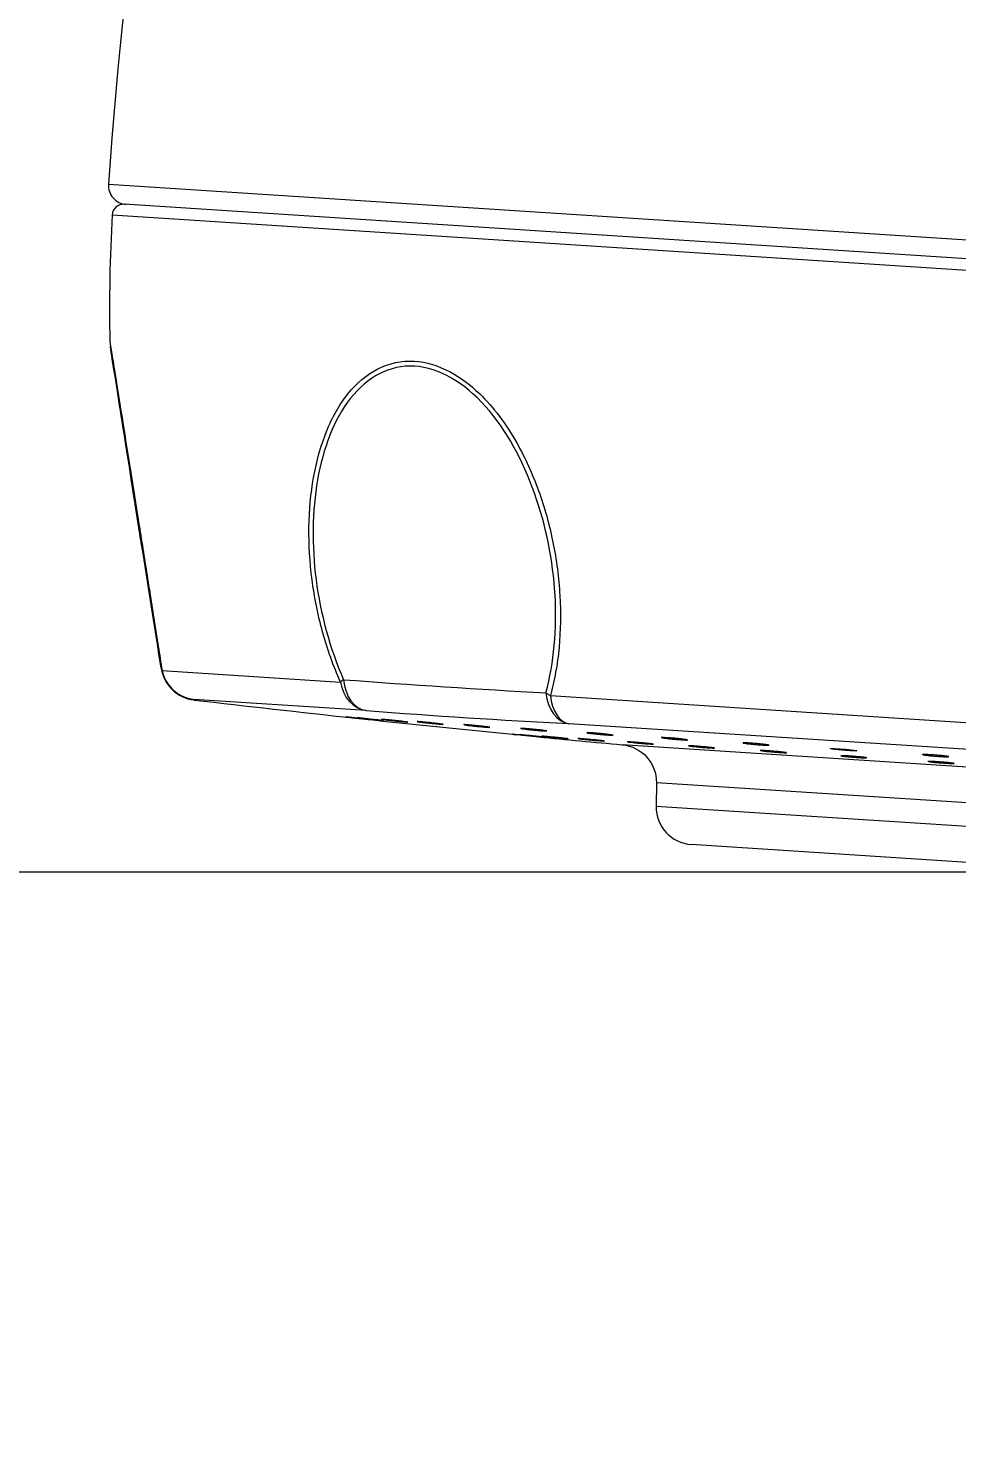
# Model space of a CAD drawing. Extents: x 0 to 1128, y 0 to 827.
# Drawn here: x 462.98 to 487.64, y 543.34 to 580.84 of the extents above; entities that cross this region are included whole.
import ezdxf

# ---------------------------------------------------------------- set-up
doc = ezdxf.new("R2010")
doc.units = 0
doc.header["$LTSCALE"] = 10
doc.header["$MEASUREMENT"] = 0
doc.header["$PDMODE"] = 3
doc.header["$PDSIZE"] = -10
doc.layers.get('0').update_dxf_attribs({"linetype": 'CONTINUOUS'})
doc.layers.get('DEFPOINTS').update_dxf_attribs({"linetype": 'CONTINUOUS'})
doc.layers.add('1', color=7, linetype='CONTINUOUS')
doc.styles.add('Daelim Dimension', font='')
doc.styles.get('Daelim Dimension').set_extended_font_data('나눔고딕')
doc.dimstyles.new('DEFAULT', dxfattribs={"dimscale": 2, "dimtxt": 2, "dimasz": 2, "dimexe": 0, "dimexo": 2, "dimgap": 1, "dimtad": 1, "dimdec": 0, "dimzin": 9, "dimdsep": 46, "dimtxsty": 'Daelim Dimension', "dimcen": 0.5, "dimclrd": 5, "dimclre": 5, "dimclrt": 256, "dimadec": 1, "dimazin": 0, "dimtfac": 1, "dimtdec": 0, "dimtix": 1, "dimtmove": 0, "dimatfit": 3, "dimfxl": 1, "dimtolj": 1, "dimtzin": 1, "dimlwd": 9, "dimlwe": 9, "dimarcsym": 0})

# ---------------------------------------------------------------- blocks, each defined once
blk = doc.blocks.new('*D3')
at = {"color": 5, "lineweight": 9, "ltscale": 0.5, "transparency": 16777216}
for p, q in [((487.986, 558.416), (419.015, 558.416)), ((419.015, 554.416), (419.015, 322.445)), ((693.806, 318.445), (419.015, 318.445))]:
    blk.add_line(p, q, dxfattribs=at)
at = {"color": 5, "ltscale": 0.5, "transparency": 16777216}
for points in [[(418.348, 554.416), (419.682, 554.416), (419.015, 558.416)], [(418.348, 322.445), (419.682, 322.445), (419.015, 318.445)]]:
    blk.add_solid(points, dxfattribs=at)
at = {"layer": 'DEFPOINTS', "color": 0, "ltscale": 0.5, "transparency": 16777216}
for p in [(491.986, 558.416), (419.015, 318.445), (697.806, 318.445)]:
    blk.add_point(p, dxfattribs=at)
at = {"color": 7, "ltscale": 0.5, "transparency": 16777216, "insert": (411.593, 438.431), "char_height": 10, "attachment_point": 5, "rotation": 90, "style": 'Daelim Dimension'}
blk.add_mtext('\\A1;240', dxfattribs=at)
blk = doc.blocks.new('*D4')
at = {"color": 5, "lineweight": 9, "ltscale": 0.5, "transparency": 16777216}
for p, q in [((491.986, 552.422), (491.986, 285.272)), ((491.454, 550.193), (474.359, 285.841))]:
    blk.add_line(p, q, dxfattribs=at)
blk.add_arc((491.986, 558.416), 273.145, 267.13906, 269.16094, dxfattribs=at)
at = {"color": 5, "ltscale": 0.5, "transparency": 16777216}
for points in [[(478.314, 284.946), (478.391, 286.278), (474.359, 285.841)], [(487.991, 285.967), (487.981, 284.634), (491.986, 285.272)]]:
    blk.add_solid(points, dxfattribs=at)
at = {"layer": 'DEFPOINTS', "color": 0, "ltscale": 0.5, "transparency": 16777216}
for p in [(495.195, 608.047), (491.986, 558.416), (491.986, 556.422), (491.712, 554.184), (480.23, 285.525)]:
    blk.add_point(p, dxfattribs=at)
at = {"color": 7, "ltscale": 0.5, "transparency": 16777216, "insert": (483.405, 292.746), "char_height": 10, "attachment_point": 5, "rotation": 358.15, "style": 'Daelim Dimension'}
blk.add_mtext('\\A1;4%%D', dxfattribs=at)

msp = doc.modelspace()

# ---------------------------------------------------------------- linework, layer by layer
at = {"layer": '1', "color": 7, "linetype": 'Continuous', "lineweight": 13}
for p, q in [((465.11, 576.691), (520.991, 573.077)), ((465.208, 575.879), (520.79, 572.284)), ((466.532, 563.775), (471.268, 563.469)), ((467.382, 562.991), (467.38, 563.007)), ((471.951, 562.711), (467.38, 563.007)), ((476.846, 563.108), (488.28, 562.368)), ((488.372, 561.649), (477.335, 562.363)), ((505.543, 560.07), (478.754, 561.802)), ((504.513, 559.187), (479.662, 560.794)), ((504.44, 558.561), (479.654, 560.163))]:
    msp.add_line(p, q, dxfattribs=at)
at = {"layer": '1', "color": 7, "linetype": 'Continuous', "lineweight": 18}
for p, q in [((520.51, 572.605), (465.527, 576.161)), ((471.404, 562.541), (471.4, 562.542)), ((479.662, 560.794), (479.654, 560.163)), ((503.382, 557.679), (480.589, 559.153))]:
    msp.add_line(p, q, dxfattribs=at)
for centre, radius, start, end in [((589.816, 568.123), 125, 167.03451, 176.0699), ((465.609, 576.657), 0.5, 176.0699, 266.3), ((465.507, 575.861), 0.3, 86.3, 176.704), ((507.987, 573.415), 42.85, 176.704, 181.2014), ((467.498, 563.985), 1, 188.9804, 263.3512), ((523.306, 1042.752), 483.009, 263.3512, 264.35985), ((523.306, 1042.752), 483.009, 264.44266, 264.70758), ((480.654, 560.151), 1, 179.3, 266.3)]:
    msp.add_arc(centre, radius, start, end, dxfattribs=at)
at = {"layer": '1', "color": 7, "linetype": 'Continuous', "lineweight": 18, "extrusion": (0, 0, -1)}
msp.add_arc((-478.662, 560.806), 1, 95.2924, 180.7, dxfattribs=at)
at = {"layer": '1', "color": 7, "linetype": 'Continuous', "lineweight": 13}
for centre, major_axis, ratio, start_param, end_param in [((467.495, 564), (-0.988, -0.156), 0.444306, 0, 0.162978), ((467.495, 564), (-0.065, -0.998), 0.98842, 5.003417, 6.231108), ((472.057, 563.705), (0.916, 0.402), 0.175115, 2.365232, 2.528211), ((472.057, 563.705), (-0.065, -0.998), 0.806217, 5.003417, 6.231108), ((431.367, 1019.912), (111.911, -450.494), 0.68986, 6.058898, 6.075302), ((472.057, 563.705), (-0.076, -0.997), 0.70581, 4.941684, 6.239699), ((477.43, 563.358), (-0.966, 0.259), 0.453228, 0.884994, 1.047972), ((477.43, 563.358), (0.053, 0.999), 0.708356, 1.784087, 3.082103), ((477.43, 563.358), (-0.065, -0.998), 0.591619, 5.003417, 6.231108)]:
    msp.add_ellipse(centre, major_axis=major_axis, ratio=ratio, start_param=start_param, end_param=end_param, dxfattribs=at)
at = {"layer": '1', "color": 7, "linetype": 'Continuous', "lineweight": 18}
for centre, major_axis, ratio, start_param, end_param in [((467.495, 564), (-0.988, -0.156), 0.999966, 0, 1.298016), ((431.88, 1020.04), (-112.144, 451.429), 0.68986, 2.917306, 2.93371)]:
    msp.add_ellipse(centre, major_axis=major_axis, ratio=ratio, start_param=start_param, end_param=end_param, dxfattribs=at)
for points, knots in [([(465.146, 572.517), (465.146, 572.517), (465.17, 572.366), (465.277, 571.702), (465.447, 570.635), (465.664, 569.269), (465.882, 567.895), (466.107, 566.477), (466.291, 565.305), (466.432, 564.409), (466.499, 563.985), (466.532, 563.775)], [0, 0, 0, 0, 0.117115, 0.218919, 0.375028, 0.499757, 0.624488, 0.750609, 0.875614, 0.938399, 1, 1, 1, 1]), ([(466.508, 563.844), (466.247, 565.495), (465.936, 567.46), (465.528, 570.04), (465.404, 570.83), (465.215, 572.021), (465.158, 572.385), (465.159, 572.378), (465.218, 572.005), (465.34, 571.229), (465.372, 571.029), (465.406, 570.815)], [0, 0, 0, 0, 0.377065, 0.377065, 0.565598, 0.565598, 0.75413, 0.75413, 0.942663, 0.942663, 1, 1, 1, 1]), ([(472.096, 562.467), (472.096, 562.467), (472.096, 562.467), (472.092, 562.468), (472.083, 562.469), (472.053, 562.472), (472.031, 562.475), (471.978, 562.48), (471.947, 562.484), (471.878, 562.491), (471.84, 562.495), (471.763, 562.504), (471.722, 562.508), (471.646, 562.516), (471.609, 562.52), (471.541, 562.527), (471.509, 562.531), (471.459, 562.536), (471.438, 562.538), (471.415, 562.54), (471.409, 562.541), (471.404, 562.541)], [0, 0, 0, 0, 0.023178, 0.023178, 0.134541, 0.134541, 0.24942, 0.24942, 0.36216, 0.36216, 0.475519, 0.475519, 0.59113, 0.59113, 0.702555, 0.702555, 0.818372, 0.818372, 0.929855, 0.929855, 1, 1, 1, 1]), ([(471.405, 562.541), (471.405, 562.541), (471.405, 562.541), (471.411, 562.54), (471.424, 562.539), (471.462, 562.535), (471.488, 562.532), (471.546, 562.525), (471.58, 562.522), (471.651, 562.514), (471.691, 562.51), (471.769, 562.501), (471.809, 562.497), (471.883, 562.489), (471.919, 562.485), (471.983, 562.478), (472.012, 562.476), (472.056, 562.471), (472.072, 562.469), (472.083, 562.468)], [0, 0, 0, 0, 0.000061, 0.000061, 0.124139, 0.124139, 0.252503, 0.252503, 0.374641, 0.374641, 0.501516, 0.501516, 0.625957, 0.625957, 0.750778, 0.750778, 0.877447, 0.877447, 1, 1, 1, 1]), ([(471.736, 562.52), (471.725, 562.521), (471.72, 562.521), (471.724, 562.52), (471.732, 562.519), (471.761, 562.515), (471.782, 562.513), (471.834, 562.507), (471.864, 562.503), (471.932, 562.496), (471.97, 562.492), (472.047, 562.483), (472.087, 562.479), (472.164, 562.471), (472.202, 562.467), (472.271, 562.46), (472.302, 562.457), (472.354, 562.452), (472.375, 562.45), (472.406, 562.447), (472.415, 562.446), (472.419, 562.446), (472.415, 562.447), (472.394, 562.45), (472.377, 562.452), (472.332, 562.458), (472.303, 562.461), (472.24, 562.468), (472.204, 562.472), (472.129, 562.48), (472.088, 562.484), (472.011, 562.493), (471.972, 562.497), (471.9, 562.504), (471.865, 562.508), (471.808, 562.513), (471.783, 562.516), (471.753, 562.519), (471.744, 562.519), (471.736, 562.52)], [0, 0, 0, 0, 0.053463, 0.053463, 0.106782, 0.106782, 0.161942, 0.161942, 0.214427, 0.214427, 0.268948, 0.268948, 0.322422, 0.322422, 0.37606, 0.37606, 0.430492, 0.430492, 0.483261, 0.483261, 0.537949, 0.537949, 0.590625, 0.590625, 0.644964, 0.644964, 0.698292, 0.698292, 0.751913, 0.751913, 0.806599, 0.806599, 0.859304, 0.859304, 0.914087, 0.914087, 0.96682, 0.96682, 1, 1, 1, 1]), ([(472.391, 562.478), (472.375, 562.479), (472.365, 562.479), (472.361, 562.479), (472.361, 562.479), (472.361, 562.479)], [0, 0, 0, 0, 0.792428, 0.792428, 1, 1, 1, 1]), ([(472.371, 562.477), (472.371, 562.477), (472.371, 562.477), (472.381, 562.475), (472.398, 562.473), (472.442, 562.467), (472.469, 562.464), (472.531, 562.457), (472.567, 562.453), (472.642, 562.445), (472.682, 562.441), (472.76, 562.432), (472.799, 562.428), (472.872, 562.421), (472.907, 562.418), (472.965, 562.412), (472.99, 562.41), (473.03, 562.407), (473.044, 562.406), (473.051, 562.405)], [0, 0, 0, 0, 0.000039, 0.000039, 0.128026, 0.128026, 0.249806, 0.249806, 0.376308, 0.376308, 0.500383, 0.500383, 0.624838, 0.624838, 0.751135, 0.751135, 0.873573, 0.873573, 1, 1, 1, 1]), ([(473.057, 562.406), (473.057, 562.406), (473.055, 562.406), (473.047, 562.408), (473.035, 562.41), (472.998, 562.414), (472.973, 562.417), (472.916, 562.424), (472.883, 562.428), (472.811, 562.436), (472.771, 562.44), (472.693, 562.449), (472.654, 562.453), (472.579, 562.46), (472.542, 562.464), (472.478, 562.47), (472.45, 562.473), (472.413, 562.476), (472.401, 562.477), (472.391, 562.478)], [0, 0, 0, 0, 0.054586, 0.054586, 0.180079, 0.180079, 0.303234, 0.303234, 0.427066, 0.427066, 0.553358, 0.553358, 0.675076, 0.675076, 0.801593, 0.801593, 0.923375, 0.923375, 1, 1, 1, 1]), ([(473.357, 562.415), (473.336, 562.417), (473.322, 562.418), (473.309, 562.418), (473.306, 562.418), (473.306, 562.417)], [0, 0, 0, 0, 0.615105, 0.615105, 1, 1, 1, 1]), ([(473.309, 562.416), (473.309, 562.416), (473.309, 562.416), (473.314, 562.415), (473.326, 562.413), (473.361, 562.408), (473.385, 562.405), (473.44, 562.398), (473.474, 562.394), (473.545, 562.386), (473.584, 562.382), (473.661, 562.374), (473.701, 562.37), (473.777, 562.362), (473.814, 562.359), (473.879, 562.353), (473.908, 562.351), (473.955, 562.347), (473.974, 562.345), (473.986, 562.345)], [0, 0, 0, 0, 0.000037, 0.000037, 0.128025, 0.128025, 0.249804, 0.249804, 0.376306, 0.376306, 0.500382, 0.500382, 0.624837, 0.624837, 0.751134, 0.751134, 0.873572, 0.873572, 1, 1, 1, 1]), ([(474.002, 562.345), (474.003, 562.345), (474.002, 562.345), (474.002, 562.346), (473.994, 562.348), (473.966, 562.352), (473.946, 562.355), (473.896, 562.361), (473.865, 562.364), (473.798, 562.372), (473.76, 562.376), (473.683, 562.385), (473.644, 562.389), (473.567, 562.396), (473.528, 562.4), (473.459, 562.407), (473.427, 562.409), (473.384, 562.413), (473.369, 562.414), (473.357, 562.415)], [0, 0, 0, 0, 0.01105, 0.01105, 0.142321, 0.142321, 0.271148, 0.271148, 0.400682, 0.400682, 0.53279, 0.53279, 0.660113, 0.660113, 0.792456, 0.792456, 0.919846, 0.919846, 1, 1, 1, 1]), ([(474.619, 562.334), (474.595, 562.335), (474.576, 562.336), (474.551, 562.337), (474.544, 562.337), (474.544, 562.336), (474.544, 562.336), (474.544, 562.336)], [0, 0, 0, 0, 0.49989, 0.49989, 0.998428, 0.998428, 1, 1, 1, 1]), ([(474.564, 562.331), (474.564, 562.331), (474.564, 562.331), (474.577, 562.329), (474.596, 562.327), (474.645, 562.32), (474.675, 562.317), (474.742, 562.309), (474.779, 562.305), (474.855, 562.297), (474.895, 562.293), (474.973, 562.285), (475.012, 562.282), (475.081, 562.275), (475.113, 562.273), (475.168, 562.268), (475.191, 562.267), (475.224, 562.265), (475.234, 562.265), (475.238, 562.265)], [0, 0, 0, 0, 0.000231, 0.000231, 0.122685, 0.122685, 0.249888, 0.249888, 0.374651, 0.374651, 0.499795, 0.499795, 0.626792, 0.626792, 0.749909, 0.749909, 0.877501, 0.877501, 1, 1, 1, 1]), ([(475.24, 562.266), (475.241, 562.267), (475.237, 562.268), (475.221, 562.271), (475.205, 562.273), (475.163, 562.279), (475.136, 562.282), (475.075, 562.29), (475.038, 562.294), (474.964, 562.302), (474.926, 562.306), (474.848, 562.314), (474.807, 562.317), (474.734, 562.324), (474.7, 562.327), (474.652, 562.331), (474.635, 562.332), (474.619, 562.334)], [0, 0, 0, 0, 0.100261, 0.100261, 0.235406, 0.235406, 0.371292, 0.371292, 0.509878, 0.509878, 0.643445, 0.643445, 0.782278, 0.782278, 0.915915, 0.915915, 1, 1, 1, 1]), ([(475.839, 562.081), (475.839, 562.081), (475.842, 562.081), (475.857, 562.079), (475.872, 562.078), (475.91, 562.074), (475.93, 562.072), (475.953, 562.07)], [0, 0, 0, 0, 0.277213, 0.277213, 0.678449, 0.678449, 1, 1, 1, 1]), ([(476.535, 562.013), (476.536, 562.013), (476.534, 562.013), (476.527, 562.014), (476.516, 562.015), (476.481, 562.018), (476.457, 562.02), (476.401, 562.026), (476.367, 562.029), (476.297, 562.036), (476.258, 562.04), (476.18, 562.048), (476.139, 562.052), (476.064, 562.059), (476.028, 562.062), (475.963, 562.069), (475.933, 562.072), (475.886, 562.076), (475.868, 562.078), (475.848, 562.08), (475.843, 562.081), (475.84, 562.081)], [0, 0, 0, 0, 0.044228, 0.044228, 0.153256, 0.153256, 0.265709, 0.265709, 0.376035, 0.376035, 0.486943, 0.486943, 0.600011, 0.600011, 0.708976, 0.708976, 0.822265, 0.822265, 0.931342, 0.931342, 1, 1, 1, 1]), ([(476.036, 562.068), (476.036, 562.068), (476.036, 562.068), (476.039, 562.067), (476.049, 562.066), (476.08, 562.063), (476.102, 562.061), (476.156, 562.055), (476.187, 562.052), (476.256, 562.045), (476.295, 562.041), (476.372, 562.033), (476.412, 562.03), (476.488, 562.022), (476.526, 562.019), (476.594, 562.012), (476.625, 562.009), (476.675, 562.005), (476.695, 562.003), (476.723, 562.001), (476.731, 562), (476.733, 562), (476.727, 562.001), (476.704, 562.004), (476.685, 562.006), (476.638, 562.011), (476.609, 562.014), (476.544, 562.02), (476.508, 562.024), (476.432, 562.031), (476.391, 562.035), (476.313, 562.043), (476.275, 562.046), (476.204, 562.053), (476.17, 562.056), (476.114, 562.062), (476.091, 562.064), (476.062, 562.066), (476.053, 562.067), (476.047, 562.067)], [0, 0, 0, 0, 0.000038, 0.000038, 0.056392, 0.056392, 0.114688, 0.114688, 0.170138, 0.170138, 0.227728, 0.227728, 0.284189, 0.284189, 0.340829, 0.340829, 0.398322, 0.398322, 0.454072, 0.454072, 0.511867, 0.511867, 0.56755, 0.56755, 0.624982, 0.624982, 0.681328, 0.681328, 0.737971, 0.737971, 0.795717, 0.795717, 0.851368, 0.851368, 0.909227, 0.909227, 0.964935, 0.964935, 1, 1, 1, 1]), ([(476.159, 562.234), (476.131, 562.236), (476.108, 562.237), (476.073, 562.239), (476.062, 562.239), (476.055, 562.238), (476.054, 562.238), (476.054, 562.237)], [0, 0, 0, 0, 0.420717, 0.420717, 0.840296, 0.840296, 1, 1, 1, 1]), ([(476.062, 562.235), (476.062, 562.235), (476.062, 562.235), (476.07, 562.233), (476.085, 562.23), (476.126, 562.225), (476.152, 562.221), (476.213, 562.214), (476.248, 562.21), (476.321, 562.202), (476.361, 562.198), (476.439, 562.19), (476.479, 562.187), (476.553, 562.18), (476.587, 562.177), (476.649, 562.173), (476.676, 562.171), (476.717, 562.169), (476.732, 562.168), (476.741, 562.168)], [0, 0, 0, 0, 0.000232, 0.000232, 0.122686, 0.122686, 0.249889, 0.249889, 0.374651, 0.374651, 0.499796, 0.499796, 0.626793, 0.626793, 0.749909, 0.749909, 0.877501, 0.877501, 1, 1, 1, 1]), ([(476.75, 562.169), (476.751, 562.17), (476.75, 562.17), (476.744, 562.172), (476.733, 562.174), (476.699, 562.18), (476.676, 562.183), (476.621, 562.19), (476.587, 562.194), (476.517, 562.201), (476.479, 562.205), (476.402, 562.213), (476.361, 562.217), (476.285, 562.224), (476.249, 562.227), (476.196, 562.231), (476.176, 562.233), (476.159, 562.234)], [0, 0, 0, 0, 0.051937, 0.051937, 0.19434, 0.19434, 0.337525, 0.337525, 0.483554, 0.483554, 0.624295, 0.624295, 0.770584, 0.770584, 0.911399, 0.911399, 1, 1, 1, 1]), ([(477.951, 562.118), (477.92, 562.12), (477.892, 562.122), (477.85, 562.124), (477.833, 562.124), (477.816, 562.124), (477.812, 562.123), (477.812, 562.122)], [0, 0, 0, 0, 0.361875, 0.361875, 0.722771, 0.722771, 1, 1, 1, 1]), ([(477.814, 562.121), (477.814, 562.121), (477.814, 562.121), (477.817, 562.12), (477.827, 562.118), (477.859, 562.112), (477.882, 562.109), (477.936, 562.102), (477.968, 562.099), (478.038, 562.091), (478.076, 562.087), (478.154, 562.079), (478.194, 562.076), (478.271, 562.069), (478.307, 562.066), (478.374, 562.061), (478.405, 562.059), (478.455, 562.056), (478.474, 562.055), (478.501, 562.055), (478.509, 562.056), (478.51, 562.058), (478.503, 562.06), (478.479, 562.064), (478.46, 562.067), (478.412, 562.074), (478.382, 562.077), (478.316, 562.085), (478.28, 562.089), (478.204, 562.097), (478.163, 562.1), (478.086, 562.107), (478.048, 562.111), (477.991, 562.115), (477.97, 562.117), (477.951, 562.118)], [0, 0, 0, 0, 0.000119, 0.000119, 0.062738, 0.062738, 0.127786, 0.127786, 0.191586, 0.191586, 0.255582, 0.255582, 0.320524, 0.320524, 0.383482, 0.383482, 0.44873, 0.44873, 0.511577, 0.511577, 0.576409, 0.576409, 0.640034, 0.640034, 0.704009, 0.704009, 0.769254, 0.769254, 0.832136, 0.832136, 0.897498, 0.897498, 0.960414, 0.960414, 1, 1, 1, 1]), ([(476.65, 562.028), (476.634, 562.03), (476.625, 562.03), (476.621, 562.03), (476.62, 562.03), (476.62, 562.03)], [0, 0, 0, 0, 0.793293, 0.793293, 1, 1, 1, 1]), ([(476.631, 562.028), (476.631, 562.028), (476.631, 562.028), (476.641, 562.027), (476.658, 562.025), (476.702, 562.02), (476.729, 562.017), (476.791, 562.01), (476.827, 562.007), (476.902, 561.999), (476.942, 561.995), (477.019, 561.988), (477.059, 561.984), (477.132, 561.977), (477.167, 561.974), (477.225, 561.969), (477.25, 561.967), (477.29, 561.964), (477.304, 561.963), (477.311, 561.963)], [0, 0, 0, 0, 0.00004, 0.00004, 0.128082, 0.128082, 0.249873, 0.249873, 0.376363, 0.376363, 0.500376, 0.500376, 0.624781, 0.624781, 0.75106, 0.75106, 0.873509, 0.873509, 1, 1, 1, 1]), ([(477.317, 561.963), (477.317, 561.963), (477.315, 561.963), (477.307, 561.965), (477.295, 561.966), (477.258, 561.971), (477.233, 561.973), (477.176, 561.979), (477.142, 561.983), (477.07, 561.99), (477.031, 561.994), (476.953, 562.001), (476.914, 562.005), (476.839, 562.012), (476.801, 562.016), (476.738, 562.021), (476.71, 562.024), (476.673, 562.027), (476.66, 562.028), (476.65, 562.028)], [0, 0, 0, 0, 0.054496, 0.054496, 0.180065, 0.180065, 0.303259, 0.303259, 0.427103, 0.427103, 0.553358, 0.553358, 0.675033, 0.675033, 0.801535, 0.801535, 0.923334, 0.923334, 1, 1, 1, 1]), ([(477.635, 561.965), (477.614, 561.966), (477.598, 561.967), (477.583, 561.968), (477.579, 561.968), (477.579, 561.967)], [0, 0, 0, 0, 0.583199, 0.583199, 1, 1, 1, 1]), ([(477.58, 561.967), (477.58, 561.967), (477.58, 561.967), (477.584, 561.966), (477.595, 561.964), (477.628, 561.96), (477.651, 561.957), (477.705, 561.951), (477.738, 561.948), (477.808, 561.941), (477.846, 561.937), (477.923, 561.929), (477.963, 561.926), (478.04, 561.919), (478.078, 561.915), (478.144, 561.91), (478.173, 561.907), (478.223, 561.904), (478.243, 561.902), (478.269, 561.901), (478.275, 561.901), (478.276, 561.902), (478.27, 561.903), (478.244, 561.907), (478.225, 561.909), (478.176, 561.915), (478.147, 561.918), (478.081, 561.925), (478.043, 561.928), (477.967, 561.936), (477.928, 561.94), (477.85, 561.947), (477.811, 561.95), (477.741, 561.956), (477.709, 561.959), (477.664, 561.963), (477.649, 561.964), (477.635, 561.965)], [0, 0, 0, 0, 0.000018, 0.000018, 0.061797, 0.061797, 0.12056, 0.12056, 0.18159, 0.18159, 0.241424, 0.241424, 0.301448, 0.301448, 0.362376, 0.362376, 0.421457, 0.421457, 0.482704, 0.482704, 0.541714, 0.541714, 0.602577, 0.602577, 0.662289, 0.662289, 0.722317, 0.722317, 0.783512, 0.783512, 0.842488, 0.842488, 0.903804, 0.903804, 0.96284, 0.96284, 1, 1, 1, 1]), ([(478.978, 561.878), (478.952, 561.88), (478.93, 561.881), (478.9, 561.882), (478.891, 561.882), (478.888, 561.882), (478.888, 561.882), (478.888, 561.882)], [0, 0, 0, 0, 0.458391, 0.458391, 0.915547, 0.915547, 1, 1, 1, 1]), ([(478.902, 561.878), (478.902, 561.878), (478.902, 561.878), (478.912, 561.877), (478.929, 561.874), (478.974, 561.869), (479.003, 561.866), (479.067, 561.859), (479.103, 561.856), (479.178, 561.848), (479.217, 561.845), (479.296, 561.837), (479.335, 561.834), (479.407, 561.828), (479.44, 561.825), (479.499, 561.821), (479.524, 561.819), (479.561, 561.817), (479.574, 561.817), (479.58, 561.817)], [0, 0, 0, 0, 0.000242, 0.000242, 0.122703, 0.122703, 0.249889, 0.249889, 0.374584, 0.374584, 0.499673, 0.499673, 0.626647, 0.626647, 0.74977, 0.74977, 0.87741, 0.87741, 1, 1, 1, 1]), ([(479.585, 561.818), (479.585, 561.818), (479.583, 561.819), (479.573, 561.821), (479.559, 561.823), (479.521, 561.828), (479.496, 561.831), (479.437, 561.837), (479.402, 561.841), (479.33, 561.848), (479.292, 561.851), (479.214, 561.859), (479.173, 561.862), (479.098, 561.869), (479.063, 561.872), (479.012, 561.875), (478.994, 561.877), (478.978, 561.878)], [0, 0, 0, 0, 0.076603, 0.076603, 0.215342, 0.215342, 0.354812, 0.354812, 0.496999, 0.496999, 0.634027, 0.634027, 0.776492, 0.776492, 0.91366, 0.91366, 1, 1, 1, 1]), ([(479.967, 561.988), (479.933, 561.99), (479.902, 561.992), (479.852, 561.995), (479.831, 561.995), (479.801, 561.995), (479.793, 561.995), (479.792, 561.993), (479.792, 561.993), (479.792, 561.993)], [0, 0, 0, 0, 0.31809, 0.31809, 0.635318, 0.635318, 0.963505, 0.963505, 1, 1, 1, 1]), ([(479.807, 561.988), (479.807, 561.988), (479.807, 561.988), (479.819, 561.986), (479.837, 561.983), (479.884, 561.976), (479.913, 561.973), (479.977, 561.966), (480.013, 561.962), (480.089, 561.954), (480.13, 561.951), (480.207, 561.944), (480.246, 561.941), (480.317, 561.935), (480.351, 561.933), (480.408, 561.93), (480.431, 561.929), (480.467, 561.928), (480.48, 561.928), (480.485, 561.929)], [0, 0, 0, 0, 0.000157, 0.000157, 0.126829, 0.126829, 0.251071, 0.251071, 0.375692, 0.375692, 0.502159, 0.502159, 0.624762, 0.624762, 0.751821, 0.751821, 0.874208, 0.874208, 1, 1, 1, 1]), ([(480.489, 561.93), (480.489, 561.931), (480.486, 561.932), (480.474, 561.935), (480.46, 561.938), (480.421, 561.944), (480.394, 561.947), (480.334, 561.954), (480.3, 561.958), (480.227, 561.966), (480.187, 561.97), (480.109, 561.977), (480.07, 561.98), (480.01, 561.985), (479.988, 561.986), (479.967, 561.988)], [0, 0, 0, 0, 0.096192, 0.096192, 0.25682, 0.25682, 0.420639, 0.420639, 0.578525, 0.578525, 0.742636, 0.742636, 0.900606, 0.900606, 1, 1, 1, 1]), ([(480.645, 561.77), (480.614, 561.772), (480.588, 561.774), (480.547, 561.776), (480.532, 561.776), (480.518, 561.776), (480.515, 561.776), (480.515, 561.775)], [0, 0, 0, 0, 0.375607, 0.375607, 0.750201, 0.750201, 1, 1, 1, 1]), ([(480.518, 561.774), (480.518, 561.774), (480.518, 561.774), (480.523, 561.773), (480.534, 561.771), (480.568, 561.766), (480.592, 561.763), (480.648, 561.757), (480.681, 561.754), (480.751, 561.747), (480.79, 561.743), (480.868, 561.736), (480.908, 561.732), (480.984, 561.726), (481.02, 561.723), (481.086, 561.718), (481.116, 561.716), (481.163, 561.714), (481.182, 561.713), (481.194, 561.713)], [0, 0, 0, 0, 0.000238, 0.000238, 0.122699, 0.122699, 0.249885, 0.249885, 0.37458, 0.37458, 0.49967, 0.49967, 0.626643, 0.626643, 0.749767, 0.749767, 0.877407, 0.877407, 1, 1, 1, 1]), ([(481.212, 561.714), (481.212, 561.714), (481.212, 561.714), (481.211, 561.715), (481.204, 561.716), (481.177, 561.721), (481.157, 561.723), (481.107, 561.729), (481.076, 561.732), (481.009, 561.739), (480.972, 561.743), (480.896, 561.75), (480.855, 561.753), (480.778, 561.76), (480.74, 561.763), (480.684, 561.767), (480.664, 561.769), (480.645, 561.77)], [0, 0, 0, 0, 0.011229, 0.011229, 0.15979, 0.15979, 0.309135, 0.309135, 0.461388, 0.461388, 0.608117, 0.608117, 0.760668, 0.760668, 0.907548, 0.907548, 1, 1, 1, 1]), ([(482.175, 561.845), (482.139, 561.847), (482.105, 561.85), (482.048, 561.852), (482.023, 561.853), (481.985, 561.854), (481.971, 561.854), (481.962, 561.852), (481.961, 561.852), (481.961, 561.851)], [0, 0, 0, 0, 0.284229, 0.284229, 0.56769, 0.56769, 0.860942, 0.860942, 1, 1, 1, 1]), ([(481.966, 561.848), (481.966, 561.848), (481.966, 561.848), (481.973, 561.846), (481.986, 561.844), (482.025, 561.838), (482.05, 561.835), (482.108, 561.828), (482.142, 561.824), (482.215, 561.817), (482.255, 561.813), (482.333, 561.806), (482.372, 561.803), (482.447, 561.798), (482.484, 561.795), (482.546, 561.792), (482.574, 561.79), (482.618, 561.789), (482.635, 561.789), (482.646, 561.789)], [0, 0, 0, 0, 0.000155, 0.000155, 0.126827, 0.126827, 0.251069, 0.251069, 0.375691, 0.375691, 0.502158, 0.502158, 0.62476, 0.62476, 0.75182, 0.75182, 0.874207, 0.874207, 1, 1, 1, 1]), ([(482.658, 561.792), (482.658, 561.792), (482.657, 561.792), (482.654, 561.794), (482.645, 561.797), (482.614, 561.802), (482.592, 561.805), (482.538, 561.812), (482.507, 561.815), (482.438, 561.823), (482.399, 561.827), (482.322, 561.834), (482.283, 561.837), (482.221, 561.842), (482.198, 561.843), (482.175, 561.845)], [0, 0, 0, 0, 0.038399, 0.038399, 0.209298, 0.209298, 0.383592, 0.383592, 0.551574, 0.551574, 0.726179, 0.726179, 0.89425, 0.89425, 1, 1, 1, 1]), ([(484.541, 561.692), (484.504, 561.695), (484.467, 561.697), (484.404, 561.7), (484.375, 561.701), (484.328, 561.703), (484.31, 561.703), (484.288, 561.701), (484.284, 561.7), (484.287, 561.697), (484.296, 561.694), (484.326, 561.689), (484.347, 561.686), (484.398, 561.68), (484.43, 561.676), (484.498, 561.669), (484.536, 561.666), (484.613, 561.659), (484.653, 561.656), (484.73, 561.65), (484.769, 561.647), (484.837, 561.643), (484.867, 561.642), (484.92, 561.64), (484.941, 561.64), (484.971, 561.64), (484.98, 561.641), (484.984, 561.644), (484.98, 561.646), (484.958, 561.65), (484.94, 561.653), (484.894, 561.66), (484.866, 561.663), (484.803, 561.67), (484.766, 561.673), (484.691, 561.68), (484.651, 561.684), (484.589, 561.689), (484.564, 561.69), (484.541, 561.692)], [0, 0, 0, 0, 0.053463, 0.053463, 0.106782, 0.106782, 0.161942, 0.161942, 0.214427, 0.214427, 0.268948, 0.268948, 0.322422, 0.322422, 0.37606, 0.37606, 0.430492, 0.430492, 0.483261, 0.483261, 0.537949, 0.537949, 0.590625, 0.590625, 0.644964, 0.644964, 0.698292, 0.698292, 0.751913, 0.751913, 0.806599, 0.806599, 0.859304, 0.859304, 0.914087, 0.914087, 0.96682, 0.96682, 1, 1, 1, 1]), ([(482.595, 561.644), (482.561, 561.646), (482.53, 561.648), (482.48, 561.651), (482.459, 561.652), (482.43, 561.652), (482.421, 561.652), (482.42, 561.651), (482.42, 561.651), (482.42, 561.651)], [0, 0, 0, 0, 0.318588, 0.318588, 0.636318, 0.636318, 0.964992, 0.964992, 1, 1, 1, 1]), ([(482.435, 561.647), (482.436, 561.647), (482.436, 561.647), (482.447, 561.645), (482.465, 561.642), (482.512, 561.636), (482.541, 561.633), (482.606, 561.627), (482.642, 561.623), (482.718, 561.616), (482.759, 561.613), (482.836, 561.606), (482.874, 561.603), (482.946, 561.598), (482.98, 561.596), (483.036, 561.593), (483.06, 561.591), (483.096, 561.59), (483.109, 561.59), (483.114, 561.591)], [0, 0, 0, 0, 0.000135, 0.000135, 0.126791, 0.126791, 0.250965, 0.250965, 0.375533, 0.375533, 0.501977, 0.501977, 0.624587, 0.624587, 0.751694, 0.751694, 0.874157, 0.874157, 1, 1, 1, 1]), ([(483.117, 561.592), (483.117, 561.592), (483.115, 561.593), (483.103, 561.596), (483.089, 561.598), (483.049, 561.603), (483.022, 561.606), (482.962, 561.613), (482.928, 561.616), (482.856, 561.623), (482.815, 561.627), (482.737, 561.633), (482.698, 561.636), (482.639, 561.641), (482.616, 561.643), (482.595, 561.644)], [0, 0, 0, 0, 0.095734, 0.095734, 0.256464, 0.256464, 0.420325, 0.420325, 0.578241, 0.578241, 0.742422, 0.742422, 0.900499, 0.900499, 1, 1, 1, 1]), ([(484.781, 561.503), (484.744, 561.505), (484.71, 561.507), (484.651, 561.511), (484.625, 561.512), (484.584, 561.513), (484.57, 561.513), (484.558, 561.512), (484.556, 561.512), (484.556, 561.511)], [0, 0, 0, 0, 0.277419, 0.277419, 0.55409, 0.55409, 0.840292, 0.840292, 1, 1, 1, 1]), ([(484.56, 561.509), (484.56, 561.509), (484.56, 561.509), (484.565, 561.508), (484.578, 561.505), (484.614, 561.5), (484.638, 561.498), (484.695, 561.491), (484.729, 561.488), (484.8, 561.481), (484.84, 561.478), (484.918, 561.472), (484.957, 561.469), (485.033, 561.463), (485.07, 561.461), (485.134, 561.457), (485.162, 561.456), (485.209, 561.454), (485.227, 561.453), (485.239, 561.453)], [0, 0, 0, 0, 0.000134, 0.000134, 0.126789, 0.126789, 0.250964, 0.250964, 0.37553, 0.37553, 0.501974, 0.501974, 0.624584, 0.624584, 0.751691, 0.751691, 0.874153, 0.874153, 1, 1, 1, 1]), ([(485.254, 561.455), (485.254, 561.455), (485.253, 561.456), (485.252, 561.457), (485.244, 561.459), (485.215, 561.463), (485.194, 561.466), (485.142, 561.472), (485.112, 561.475), (485.044, 561.482), (485.006, 561.485), (484.929, 561.492), (484.889, 561.495), (484.827, 561.499), (484.803, 561.501), (484.781, 561.503)], [0, 0, 0, 0, 0.022629, 0.022629, 0.196354, 0.196354, 0.373462, 0.373462, 0.544144, 0.544144, 0.721598, 0.721598, 0.892455, 0.892455, 1, 1, 1, 1]), ([(487.027, 561.531), (486.989, 561.534), (486.951, 561.536), (486.882, 561.54), (486.85, 561.541), (486.796, 561.543), (486.773, 561.543), (486.742, 561.543), (486.733, 561.542), (486.729, 561.54), (486.728, 561.54), (486.728, 561.539)], [0, 0, 0, 0, 0.235557, 0.235557, 0.470476, 0.470476, 0.713511, 0.713511, 0.944757, 0.944757, 1, 1, 1, 1]), ([(486.74, 561.535), (486.74, 561.535), (486.74, 561.535), (486.75, 561.532), (486.767, 561.53), (486.811, 561.524), (486.839, 561.52), (486.902, 561.514), (486.938, 561.51), (487.013, 561.504), (487.052, 561.501), (487.13, 561.495), (487.17, 561.492), (487.243, 561.488), (487.276, 561.486), (487.335, 561.484), (487.361, 561.483), (487.4, 561.483), (487.413, 561.484), (487.42, 561.485)], [0, 0, 0, 0, 0.000242, 0.000242, 0.124819, 0.124819, 0.249776, 0.249776, 0.376584, 0.376584, 0.499517, 0.499517, 0.626919, 0.626919, 0.749636, 0.749636, 0.876229, 0.876229, 1, 1, 1, 1]), ([(487.148, 561.35), (487.11, 561.352), (487.073, 561.355), (487.006, 561.358), (486.976, 561.36), (486.926, 561.362), (486.905, 561.362), (486.879, 561.362), (486.872, 561.361), (486.871, 561.36), (486.871, 561.36), (486.871, 561.36)], [0, 0, 0, 0, 0.246636, 0.246636, 0.492607, 0.492607, 0.747052, 0.747052, 0.989073, 0.989073, 1, 1, 1, 1]), ([(486.889, 561.355), (486.889, 561.355), (486.889, 561.355), (486.902, 561.353), (486.921, 561.35), (486.969, 561.344), (486.998, 561.341), (487.064, 561.335), (487.101, 561.332), (487.177, 561.326), (487.217, 561.323), (487.295, 561.317), (487.334, 561.314), (487.404, 561.31), (487.437, 561.308), (487.492, 561.306), (487.516, 561.305), (487.55, 561.305), (487.561, 561.305), (487.566, 561.306)], [0, 0, 0, 0, 0.000235, 0.000235, 0.124734, 0.124734, 0.249628, 0.249628, 0.376403, 0.376403, 0.499334, 0.499334, 0.626774, 0.626774, 0.749557, 0.749557, 0.876197, 0.876197, 1, 1, 1, 1]), ([(487.426, 561.487), (487.426, 561.488), (487.425, 561.488), (487.416, 561.492), (487.403, 561.494), (487.365, 561.5), (487.341, 561.503), (487.283, 561.509), (487.249, 561.513), (487.177, 561.52), (487.138, 561.523), (487.076, 561.528), (487.051, 561.53), (487.027, 561.531)], [0, 0, 0, 0, 0.098169, 0.098169, 0.296959, 0.296959, 0.48855, 0.48855, 0.687695, 0.687695, 0.879387, 0.879387, 1, 1, 1, 1]), ([(487.568, 561.307), (487.569, 561.308), (487.566, 561.309), (487.552, 561.312), (487.536, 561.315), (487.494, 561.32), (487.468, 561.323), (487.408, 561.329), (487.372, 561.332), (487.298, 561.338), (487.259, 561.342), (487.196, 561.346), (487.172, 561.348), (487.148, 561.35)], [0, 0, 0, 0, 0.128722, 0.128722, 0.320734, 0.320734, 0.505781, 0.505781, 0.698169, 0.698169, 0.883404, 0.883404, 1, 1, 1, 1])]:
    msp.add_open_spline(points, degree=3, knots=knots, dxfattribs=at)
at = {"layer": '1', "color": 7, "linetype": 'Continuous', "lineweight": 13}
for points, knots in [([(476.728, 563.183), (477.159, 564.789), (477.041, 566.742), (476.116, 569.355), (475.68, 570.166), (474.563, 571.416), (473.898, 571.82), (472.577, 571.898), (471.98, 571.567), (471.096, 570.448), (470.807, 569.673), (470.372, 567.174), (470.617, 565.21), (471.355, 563.531)], [0, 0, 0, 0, 0.25, 0.25, 0.375, 0.375, 0.5, 0.5, 0.625, 0.625, 0.75, 0.75, 1, 1, 1, 1]), ([(471.268, 563.469), (471.179, 563.683), (470.999, 564.115), (470.719, 565.02), (470.483, 566.187), (470.401, 567.584), (470.522, 568.928), (470.86, 570.156), (471.43, 571.182), (472.237, 571.868), (473.203, 572.082), (474.154, 571.786), (475.117, 571.065), (475.94, 569.956), (476.565, 568.564), (476.947, 567.179), (477.132, 565.764), (477.112, 564.606), (476.998, 563.725), (476.896, 563.312), (476.846, 563.108)], [0, 0, 0, 0, 0.030925, 0.062393, 0.124655, 0.186847, 0.248867, 0.311288, 0.373942, 0.43667, 0.499585, 0.558364, 0.609289, 0.687378, 0.749769, 0.812162, 0.87525, 0.93778, 0.969186, 1, 1, 1, 1])]:
    msp.add_open_spline(points, degree=3, knots=knots, dxfattribs=at)
at = {"layer": '1', "color": 7, "linetype": 'Continuous', "lineweight": 18}
msp.add_open_spline([(476.047, 562.067), (476.039, 562.068), (476.035, 562.068), (476.035, 562.068)], degree=3, dxfattribs=at)

# ---------------------------------------------------------------- dimensions: what is measured, and where the dimension line sits
at = {"color": 5, "ltscale": 0.5}
dim = msp.add_angular_dim_2l(base=(480.23, 285.525), line1=((491.712, 554.184), (495.195, 608.047)), line2=((491.986, 558.416), (491.986, 556.422)), text='4%%D', dimstyle='DEFAULT', override={"dimtxt": 5, "dimclrd": 5, "dimclre": 5, "dimclrt": 7}, dxfattribs=at)
dim.commit()
dim.dimension.update_dxf_attribs({"geometry": '*D4', "text_midpoint": (483.405, 292.746)})
dim = msp.add_linear_dim(base=(419.015, 318.445), p1=(491.986, 558.416), p2=(697.806, 318.445), angle=90, dimstyle='DEFAULT', override={"dimtxt": 5, "dimclrd": 5, "dimclre": 5, "dimclrt": 7}, dxfattribs=at)
dim.commit()
dim.dimension.update_dxf_attribs({"geometry": '*D3', "text_midpoint": (411.593, 438.431)})

doc.saveas('drawing.dxf')
